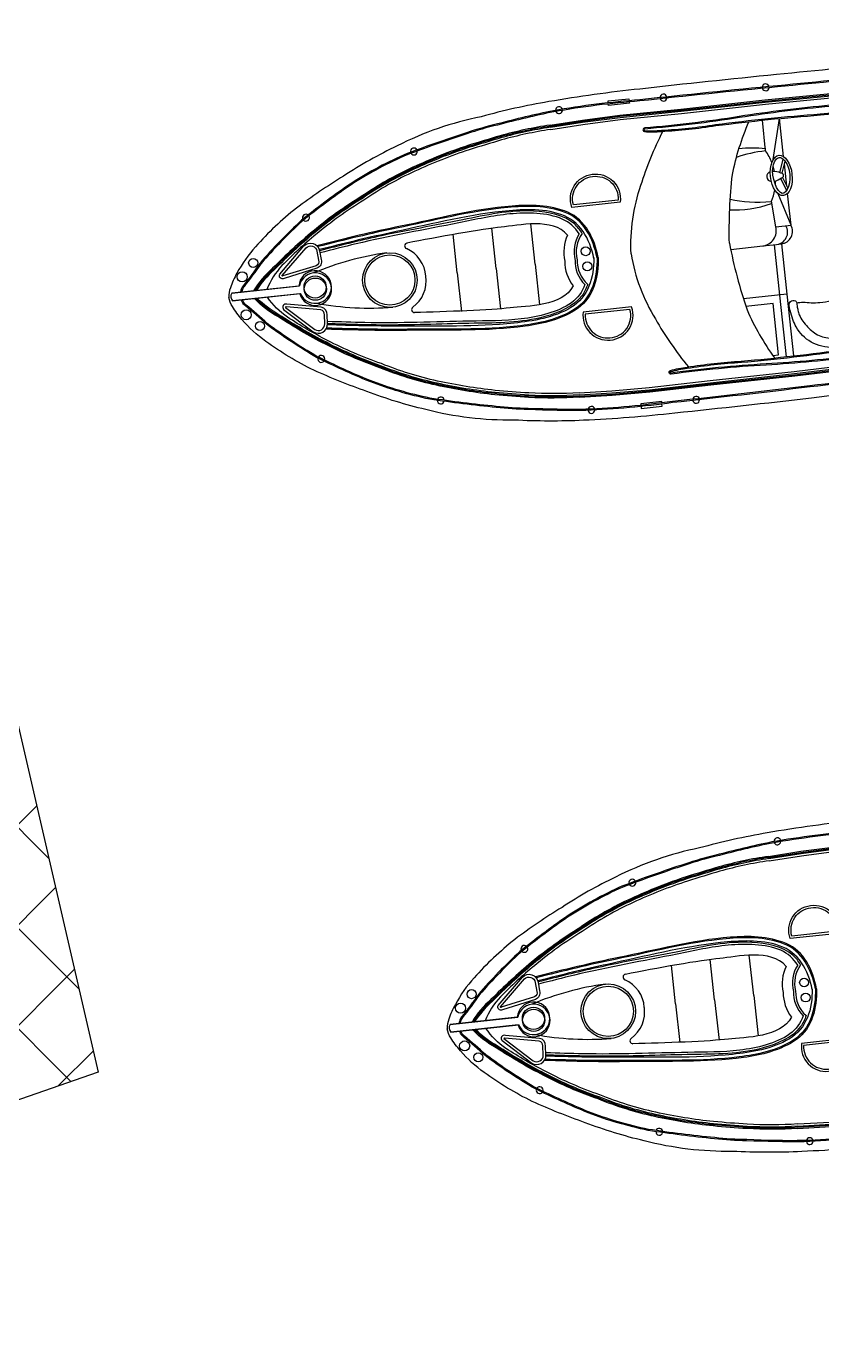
# Model space of a CAD drawing. Header units: metres. Extents: x 267138 to 268884, y 2134208 to 2137159.
# Drawn here: x 268247.4 to 268283, y 2136413.6 to 2136472.3 of the extents above; entities that cross this region are included whole.
import ezdxf

# ---------------------------------------------------------------- set-up
doc = ezdxf.new("R2010")
doc.units = ezdxf.units.M
doc.layers.add('PORT', color=5, linetype='Continuous')

msp = doc.modelspace()

# ---------------------------------------------------------------- linework, layer by layer
at = {"color": 32, "true_color": 0xcd6928}
for p, q in [((268280.803, 2136466.392), (268281.081, 2136468.227)), ((268281.265, 2136466.529), (268281.081, 2136468.227)), ((268281.099, 2136465.801), (268281.247, 2136466.408)), ((268281.195, 2136465.778), (268281.328, 2136466.319)), ((268281.408, 2136465.203), (268281.3, 2136466.205)), ((268281.215, 2136465.598), (268281.451, 2136465.115)), ((268281.126, 2136465.555), (268281.394, 2136465.007)), ((268281.596, 2136463.463), (268281.024, 2136464.858)), ((268281.596, 2136463.463), (268281.443, 2136464.879)), ((268268.423, 2136461.523), (268268.228, 2136463.322)), ((268270.168, 2136461.712), (268269.973, 2136463.515)), ((268280.912, 2136463.389), (268281.596, 2136463.463)), ((268266.678, 2136461.334), (268266.491, 2136463.057)), ((268268.423, 2136461.523), (268268.617, 2136459.725)), ((268270.168, 2136461.712), (268270.363, 2136459.908)), ((268266.678, 2136461.334), (268266.864, 2136459.611)), ((268281.081, 2136460.34), (268281.38, 2136457.583)), ((268281.411, 2136460.376), (268281.709, 2136457.62)), ((268276.438, 2136428.66), (268276.252, 2136430.383)), ((268278.183, 2136428.848), (268277.989, 2136430.647)), ((268279.928, 2136429.037), (268279.733, 2136430.841)), ((268276.438, 2136428.66), (268276.624, 2136426.937)), ((268278.183, 2136428.848), (268278.378, 2136427.05)), ((268279.928, 2136429.037), (268280.123, 2136427.234))]:
    msp.add_line(p, q, dxfattribs=at)
for points in [[(268299.152, 2136464.847, 0.01736), (268298.621, 2136468.857, 0.12634), (268297.874, 2136470.694, 0.172899), (268295.327, 2136471.38, 0.013884), (268293.138, 2136471.227, 0.008973), (268290.01, 2136471.036, 0.01509), (268286.438, 2136470.748, -0.002245), (268280.942, 2136470.191, 0.003342), (268274.844, 2136469.544, 0.016984), (268270.776, 2136468.981, 0.024546), (268267.751, 2136468.309, 0.067942), (268263.996, 2136467.004, 0.033948), (268261.602, 2136465.654, 0.022001), (268259.491, 2136464.22, 0.042872), (268257.669, 2136462.5, 0.059514), (268256.835, 2136461.316, 0.046364), (268256.54, 2136460.662, 0.104882), (268256.473, 2136460.231, 0.104882)], [(268289.84, 2136470.564, -0.006425), (268286.476, 2136470.246, -0.002217), (268280.99, 2136469.69, 0.003368), (268274.842, 2136469.061, 0.024633), (268270.98, 2136468.574, 0.015037), (268268.473, 2136467.983, 0.025439), (268267.092, 2136467.588, 0.013843), (268264.274, 2136466.593, 0.040266), (268261.818, 2136465.248, 0.016729), (268259.721, 2136463.681, 0.029739), (268257.865, 2136461.764, -0.01525), (268257.116, 2136460.757, 0.132389), (268257.015, 2136460.552, 0.028442), (268256.998, 2136460.462, 0.028442)], [(268289.846, 2136470.515, -0.006424), (268286.481, 2136470.196, -0.002217), (268280.995, 2136469.64, 0.003368), (268274.847, 2136469.012, 0.024633), (268270.989, 2136468.525, 0.015038), (268268.485, 2136467.935, 0.025461), (268267.108, 2136467.541, 0.013839), (268264.293, 2136466.547, 0.040238), (268261.845, 2136465.207, 0.016715), (268259.753, 2136463.643, 0.029693), (268257.904, 2136461.733, -0.015234), (268257.154, 2136460.726, 0.134036), (268257.063, 2136460.541, 0.024879), (268257.048, 2136460.467, 0.024879)], [(268270.828, 2136467.932), (268272.27, 2136468.158), (268273.944, 2136468.374), (268276.679, 2136468.652), (268280.433, 2136469.058), (268286.459, 2136469.64, 0.002601), (268289.736, 2136469.922, -0.004411), (268292.521, 2136470.164, -0.013009), (268294.444, 2136470.241, -0.113396), (268295.504, 2136469.989, -0.146005), (268295.99, 2136469.535, -1.595219)], [(268270.836, 2136467.883), (268272.277, 2136468.109), (268273.95, 2136468.325), (268276.684, 2136468.603), (268280.438, 2136469.009), (268286.464, 2136469.591, 0.002601), (268289.74, 2136469.873, -0.004411), (268292.524, 2136470.114, -0.013003), (268294.444, 2136470.192, -0.113337), (268295.482, 2136469.944, -0.144821), (268295.941, 2136469.519, -0.138987)], [(268270.844, 2136467.834), (268272.284, 2136468.06), (268273.955, 2136468.276), (268276.689, 2136468.554), (268280.443, 2136468.96), (268286.468, 2136469.542, 0.002601), (268289.745, 2136469.823, -0.00441), (268292.528, 2136470.065, -0.012997), (268294.445, 2136470.142, -0.113276), (268295.46, 2136469.9, -0.142458), (268295.893, 2136469.502, -0.142458)], [(268270.859, 2136467.737), (268272.298, 2136467.962), (268273.967, 2136468.178), (268276.7, 2136468.456), (268280.453, 2136468.861), (268286.477, 2136469.443, 0.002601), (268289.754, 2136469.725, -0.00441), (268292.535, 2136469.967, -0.002867), (268292.956, 2136469.992, -0.002867)], [(268294.755, 2136465.239), (268294.649, 2136466.214, 0.202722), (268293.015, 2136469.129, 0.178768), (268291.457, 2136469.588, -0.010028), (268288.396, 2136469.323, 0.005356), (268283.351, 2136468.819, 0.016605), (268279.281, 2136468.315, -0.018921), (268275.057, 2136467.806, 0.925873), (268275.05, 2136467.64, 0.041202), (268275.809, 2136467.65, 0.024461), (268278.235, 2136467.908, -0.012888), (268282.911, 2136468.385, 0.019359), (268285.639, 2136468.734, -0.002375), (268288.795, 2136469.14, 0.006386), (268290.811, 2136469.341, 0.013656), (268291.617, 2136469.438, 0.862706), (268291.617, 2136469.593, -0.648089)], [(268291.613, 2136469.544, 0.016488), (268291.462, 2136469.538, -0.010023), (268288.4, 2136469.273, 0.005356), (268283.356, 2136468.77, 0.016607), (268279.289, 2136468.266, -0.018921), (268275.061, 2136467.757, -0.01143), (268275.058, 2136467.757, 0.913283), (268275.055, 2136467.689, 0.041174), (268275.806, 2136467.699, 0.024478), (268278.228, 2136467.956, -0.012889), (268282.906, 2136468.435, 0.019362), (268285.632, 2136468.783, -0.002377), (268288.79, 2136469.189, 0.006391), (268290.806, 2136469.39, 0.013664), (268291.61, 2136469.487, -0.000701), (268291.61, 2136469.487, 0.819976), (268291.613, 2136469.544, 0.819976)], [(268270.828, 2136467.932, 0.031596), (268268.604, 2136467.457, 0.004928), (268267.154, 2136467.019, 0.02844), (268264.701, 2136466.051, 0.042875), (268262.392, 2136464.742, 0.035347), (268260.24, 2136463.197, 0.024093), (268258.427, 2136461.533, 0.079837), (268257.579, 2136460.524)], [(268278.843, 2136462.65, -0.033687), (268278.977, 2136465.727, -0.051879), (268279.716, 2136468.085, -1.92312)], [(268270.836, 2136467.883, 0.031592), (268268.617, 2136467.41, 0.004926), (268267.169, 2136466.972, 0.028436), (268264.721, 2136466.006, 0.042895), (268262.419, 2136464.701, 0.035363), (268260.271, 2136463.159, 0.024111), (268258.461, 2136461.497, 0.077658), (268257.641, 2136460.531, 0.077658)], [(268270.843, 2136467.834, 0.031588), (268268.631, 2136467.362, 0.004924), (268267.184, 2136466.925, 0.028433), (268264.742, 2136465.961, 0.042917), (268262.446, 2136464.659, 0.035379), (268260.303, 2136463.121, 0.02413), (268258.495, 2136461.461, 0.075408), (268257.703, 2136460.538, 0.075408)], [(268270.857, 2136467.737, 0.031581), (268268.658, 2136467.268, 0.00492), (268267.215, 2136466.831, 0.028426), (268264.783, 2136465.871, 0.042959), (268262.5, 2136464.576, 0.035411), (268260.366, 2136463.046, 0.028829), (268258.848, 2136461.653, 0.092336), (268258.165, 2136460.588, 0.080328)], [(268274.45, 2136462.175, -0.096403), (268274.89, 2136465.245, -0.040538), (268275.871, 2136467.653, -1.92312)], [(268273.962, 2136464.492), (268271.802, 2136464.258, -0.483063), (268272.712, 2136465.733, -0.50024), (268273.962, 2136464.492, -0.418424)], [(268299.152, 2136464.847, -0.01736), (268299.491, 2136460.816, -0.12634), (268299.154, 2136458.861, -0.172899), (268296.813, 2136457.646, -0.013884), (268294.641, 2136457.328, -0.008973), (268291.545, 2136456.846, -0.01509), (268287.994, 2136456.363, 0.002245), (268282.506, 2136455.732, -0.003342), (268276.41, 2136455.061, -0.016984), (268272.316, 2136454.741, -0.024546), (268269.217, 2136454.75, -0.067942), (268265.27, 2136455.223, -0.033948), (268262.643, 2136456.029, -0.022001), (268260.274, 2136456.979, -0.042872), (268258.127, 2136458.269, -0.059514), (268257.059, 2136459.248, -0.046364), (268256.631, 2136459.824, -0.104882), (268256.473, 2136460.231, -0.104882)], [(268278.911, 2136462.377), (268280.33, 2136462.531, 0.462925), (268280.912, 2136463.389), (268280.719, 2136464.527)], [(268294.949, 2136463.438), (268295.046, 2136462.548, -0.202722), (268294.072, 2136459.351, -0.178768), (268292.649, 2136458.57, 0.010028), (268289.602, 2136458.174, -0.005356), (268284.566, 2136457.588, -0.016605), (268280.482, 2136457.21, 0.018921), (268276.247, 2136456.804, -0.925873), (268276.204, 2136456.965, -0.041202), (268276.948, 2136457.118, -0.024461), (268279.373, 2136457.384, 0.012888), (268284.043, 2136457.917, -0.019359), (268286.783, 2136458.16, 0.002375), (268289.953, 2136458.439, -0.006386), (268291.965, 2136458.673, -0.013656), (268292.773, 2136458.75, -0.862706), (268292.806, 2136458.599, 0.648089)], [(268280.33, 2136462.531), (268280.946, 2136462.597, 0.545737), (268281.366, 2136463.438, 0.282905)], [(268280.946, 2136462.597), (268281.168, 2136462.621, 0.516839), (268281.596, 2136463.463, 0.282905)], [(268260.53, 2136462.317), (268260.601, 2136461.926, -0.382221), (268260.412, 2136461.535), (268258.944, 2136461.079, -0.786544), (268258.75, 2136461.275), (268259.831, 2136462.536, -0.616464), (268260.53, 2136462.317, -3.844907)], [(268278.843, 2136462.65, 0.033687), (268279.632, 2136459.673, 0.051879), (268280.858, 2136457.527, 1.92312)], [(268274.45, 2136462.175, 0.096403), (268275.536, 2136459.27, 0.040538), (268277.009, 2136457.127, 1.92312)], [(268291.278, 2136457.27, 0.006425), (268287.923, 2136456.862, 0.002217), (268282.446, 2136456.233, -0.003368), (268276.306, 2136455.532, -0.024633), (268272.428, 2136455.182, -0.015037), (268269.853, 2136455.224, -0.025439), (268268.42, 2136455.314, -0.013843), (268265.454, 2136455.684, -0.040266), (268262.767, 2136456.472, -0.016729), (268260.384, 2136457.555, -0.029739), (268258.161, 2136459.031, 0.01525), (268257.213, 2136459.854, -0.132389), (268257.071, 2136460.033, -0.028442), (268257.035, 2136460.118, -0.028442)], [(268291.273, 2136457.319, 0.006424), (268287.917, 2136456.911, 0.002217), (268282.44, 2136456.282, -0.003368), (268276.3, 2136455.581, -0.024633), (268272.427, 2136455.232, -0.015038), (268269.855, 2136455.273, -0.025461), (268268.425, 2136455.363, -0.013839), (268265.462, 2136455.732, -0.040238), (268262.785, 2136456.518, -0.016715), (268260.407, 2136457.599, -0.029693), (268258.192, 2136459.069, 0.015234), (268257.244, 2136459.893, -0.134036), (268257.116, 2136460.054, -0.024879), (268257.086, 2136460.123, -0.024879)], [(268272.143, 2136455.777, -0.031596), (268269.868, 2136455.765, -0.004928), (268268.358, 2136455.883, -0.02844), (268265.755, 2136456.305, -0.042875), (268263.22, 2136457.089, -0.035347), (268260.787, 2136458.138, -0.024093), (268258.661, 2136459.377, -0.079837), (268257.616, 2136460.18)], [(268272.14, 2136455.826, -0.031592), (268269.871, 2136455.814, -0.004926), (268268.363, 2136455.933, -0.028436), (268265.765, 2136456.353, -0.042895), (268263.237, 2136457.136, -0.035363), (268260.81, 2136458.182, -0.024111), (268258.686, 2136459.419, -0.077658), (268257.678, 2136460.187, -0.077658)], [(268272.136, 2136455.875, -0.031588), (268269.874, 2136455.863, -0.004924), (268268.368, 2136455.982, -0.028433), (268265.776, 2136456.401, -0.042917), (268263.255, 2136457.182, -0.035379), (268260.832, 2136458.226, -0.02413), (268258.711, 2136459.462, -0.075408), (268257.741, 2136460.194, -0.075408)], [(268272.129, 2136455.974, -0.031581), (268269.881, 2136455.962, -0.00492), (268268.377, 2136456.08, -0.028426), (268265.797, 2136456.498, -0.042959), (268263.29, 2136457.274, -0.035411), (268260.878, 2136458.314, -0.028829), (268259.097, 2136459.35, -0.092336), (268258.202, 2136460.244, -0.080328)], [(268260.882, 2136459.06), (268260.868, 2136459.458, 0.382221), (268260.599, 2136459.799), (268259.068, 2136459.931, 0.786544), (268258.921, 2136459.698), (268260.246, 2136458.697, 0.616464), (268260.882, 2136459.06, 3.844907)], [(268274.469, 2136459.807), (268272.308, 2136459.574, 0.483063), (268273.513, 2136458.328, 0.50024), (268274.469, 2136459.807, 0.418424)], [(268272.137, 2136455.875), (268273.592, 2136455.963), (268275.271, 2136456.11), (268278.001, 2136456.423), (268281.755, 2136456.828), (268287.765, 2136457.548, -0.002601), (268291.026, 2136457.974, 0.00441), (268293.797, 2136458.333, 0.012997), (268295.686, 2136458.667, 0.113276), (268296.626, 2136459.121, 0.142458), (268296.964, 2136459.602, 0.142458)], [(268272.14, 2136455.826), (268273.596, 2136455.914), (268275.276, 2136456.061), (268278.007, 2136456.373), (268281.76, 2136456.779), (268287.772, 2136457.499, -0.002601), (268291.032, 2136457.925, 0.004411), (268293.804, 2136458.284, 0.013003), (268295.696, 2136458.618, 0.113337), (268296.657, 2136459.082, 0.144821), (268297.014, 2136459.595, 0.138987)], [(268272.143, 2136455.777), (268273.6, 2136455.865), (268275.281, 2136456.011), (268278.012, 2136456.324), (268281.766, 2136456.73), (268287.778, 2136457.45, -0.002601), (268291.038, 2136457.875, 0.004411), (268293.811, 2136458.235, 0.013009), (268295.707, 2136458.57, 0.113396), (268296.688, 2136459.043, 0.146005), (268297.065, 2136459.59, 1.595219)], [(268292.791, 2136458.646, -0.016488), (268292.643, 2136458.619, 0.010023), (268289.595, 2136458.223, -0.005356), (268284.56, 2136457.637, -0.016607), (268280.479, 2136457.259, 0.018921), (268276.24, 2136456.853, 0.01143), (268276.238, 2136456.852, -0.913283), (268276.22, 2136456.918, -0.041174), (268276.955, 2136457.069, -0.024478), (268279.377, 2136457.335, 0.012889), (268284.049, 2136457.868, -0.019362), (268286.786, 2136458.111, 0.002377), (268289.958, 2136458.39, -0.006391), (268291.97, 2136458.624, -0.013664), (268292.776, 2136458.701, 0.000701), (268292.776, 2136458.701, -0.819976), (268292.791, 2136458.646, -0.819976)], [(268272.131, 2136455.974), (268273.585, 2136456.062), (268275.261, 2136456.208), (268277.99, 2136456.521), (268281.743, 2136456.927), (268287.753, 2136457.646, -0.002601), (268291.014, 2136458.072, 0.00441), (268293.783, 2136458.43, 0.002867), (268294.2, 2136458.495, 0.002867)], [(268308.912, 2136432.172, 0.01736), (268308.381, 2136436.182, 0.12634), (268307.634, 2136438.019, 0.172899), (268305.088, 2136438.705, 0.013884), (268302.898, 2136438.553, 0.008973), (268299.77, 2136438.361, 0.01509), (268296.198, 2136438.073, -0.002245), (268290.702, 2136437.516, 0.003342), (268284.604, 2136436.869, 0.016984), (268280.537, 2136436.306, 0.024546), (268277.511, 2136435.634, 0.067942), (268273.756, 2136434.329, 0.033948), (268271.362, 2136432.979, 0.022001), (268269.251, 2136431.545, 0.042872), (268267.43, 2136429.826, 0.059514), (268266.595, 2136428.641, 0.046364), (268266.301, 2136427.987, 0.104882), (268266.233, 2136427.556, 0.104882)], [(268299.601, 2136437.889, -0.006425), (268296.236, 2136437.571, -0.002217), (268290.75, 2136437.015, 0.003368), (268284.603, 2136436.386, 0.024633), (268280.74, 2136435.899, 0.015037), (268278.233, 2136435.308, 0.025439), (268276.853, 2136434.913, 0.013843), (268274.034, 2136433.918, 0.040266), (268271.578, 2136432.574, 0.016729), (268269.482, 2136431.006, 0.029739), (268267.625, 2136429.089, -0.01525), (268266.876, 2136428.083, 0.132389), (268266.775, 2136427.877, 0.028442), (268266.758, 2136427.787, 0.028442)], [(268299.606, 2136437.84, -0.006424), (268296.241, 2136437.522, -0.002217), (268290.755, 2136436.966, 0.003368), (268284.607, 2136436.337, 0.024633), (268280.749, 2136435.85, 0.015038), (268278.245, 2136435.26, 0.025461), (268276.868, 2136434.867, 0.013839), (268274.053, 2136433.872, 0.040238), (268271.606, 2136432.533, 0.016715), (268269.514, 2136430.968, 0.029693), (268267.665, 2136429.059, -0.015234), (268266.914, 2136428.051, 0.134036), (268266.824, 2136427.866, 0.024879), (268266.809, 2136427.792, 0.024879)], [(268280.589, 2136435.257), (268282.03, 2136435.483), (268283.704, 2136435.699), (268286.439, 2136435.977), (268290.193, 2136436.383), (268296.22, 2136436.965, 0.002601), (268299.496, 2136437.247, -0.004411), (268302.281, 2136437.489, -0.013009), (268304.205, 2136437.566, -0.113396), (268305.264, 2136437.314, -0.146005), (268305.75, 2136436.861, -1.595219)], [(268280.596, 2136435.208), (268282.037, 2136435.434), (268283.71, 2136435.65), (268286.444, 2136435.928), (268290.198, 2136436.334), (268296.224, 2136436.916, 0.002601), (268299.5, 2136437.198, -0.004411), (268302.285, 2136437.44, -0.013003), (268304.205, 2136437.517, -0.113337), (268305.242, 2136437.27, -0.144821), (268305.701, 2136436.845, -0.138987)], [(268280.604, 2136435.16), (268282.044, 2136435.385), (268283.716, 2136435.601), (268286.45, 2136435.879), (268290.203, 2136436.285), (268296.228, 2136436.867, 0.002601), (268299.505, 2136437.149, -0.00441), (268302.288, 2136437.39, -0.012997), (268304.205, 2136437.468, -0.113276), (268305.22, 2136437.225, -0.142458), (268305.654, 2136436.828, -0.142458)], [(268280.619, 2136435.062), (268282.058, 2136435.287), (268283.727, 2136435.503), (268286.46, 2136435.781), (268290.213, 2136436.187), (268296.237, 2136436.768, 0.002601), (268299.514, 2136437.05, -0.00441), (268302.295, 2136437.292, -0.002867), (268302.717, 2136437.317, -0.002867)], [(268280.589, 2136435.257, 0.031596), (268278.364, 2136434.783, 0.004928), (268276.914, 2136434.344, 0.02844), (268274.461, 2136433.376, 0.042875), (268272.152, 2136432.067, 0.035347), (268270, 2136430.523, 0.024093), (268268.188, 2136428.858, 0.079837), (268267.34, 2136427.85)], [(268280.596, 2136435.208, 0.031592), (268278.377, 2136434.735, 0.004926), (268276.929, 2136434.297, 0.028436), (268274.481, 2136433.331, 0.042895), (268272.179, 2136432.026, 0.035363), (268270.032, 2136430.485, 0.024111), (268268.221, 2136428.822, 0.077658), (268267.401, 2136427.856, 0.077658)], [(268280.603, 2136435.16, 0.031588), (268278.391, 2136434.688, 0.004924), (268276.944, 2136434.25, 0.028433), (268274.502, 2136433.286, 0.042917), (268272.206, 2136431.984, 0.035379), (268270.063, 2136430.447, 0.02413), (268268.255, 2136428.786, 0.075408), (268267.464, 2136427.863, 0.075408)], [(268280.618, 2136435.062, 0.031581), (268278.418, 2136434.593, 0.00492), (268276.975, 2136434.156, 0.028426), (268274.543, 2136433.196, 0.042959), (268272.26, 2136431.902, 0.035411), (268270.126, 2136430.371, 0.028829), (268268.608, 2136428.978, 0.092336), (268267.925, 2136427.913, 0.080328)], [(268283.723, 2136431.817), (268281.562, 2136431.584, -0.483063), (268282.473, 2136433.058, -0.50024), (268283.723, 2136431.817, -0.418424)], [(268308.912, 2136432.172, -0.01736), (268309.251, 2136428.141, -0.12634), (268308.914, 2136426.187, -0.172899), (268306.573, 2136424.972, -0.013884), (268304.402, 2136424.653, -0.008973), (268301.305, 2136424.171, -0.01509), (268297.754, 2136423.689, 0.002245), (268292.266, 2136423.058, -0.003342), (268286.17, 2136422.386, -0.016984), (268282.077, 2136422.067, -0.024546), (268278.977, 2136422.076, -0.067942), (268275.031, 2136422.548, -0.033948), (268272.403, 2136423.355, -0.022001), (268270.034, 2136424.305, -0.042872), (268267.887, 2136425.595, -0.059514), (268266.819, 2136426.573, -0.046364), (268266.391, 2136427.149, -0.104882), (268266.233, 2136427.556, -0.104882)], [(268270.29, 2136429.642), (268270.361, 2136429.251, -0.382221), (268270.172, 2136428.86), (268268.705, 2136428.404, -0.786544), (268268.511, 2136428.6), (268269.591, 2136429.861, -0.616464), (268270.29, 2136429.642, -3.844907)], [(268301.038, 2136424.596, 0.006425), (268297.684, 2136424.188, 0.002217), (268292.206, 2136423.558, -0.003368), (268286.066, 2136422.858, -0.024633), (268282.188, 2136422.508, -0.015037), (268279.613, 2136422.549, -0.025439), (268278.18, 2136422.639, -0.013843), (268275.214, 2136423.009, -0.040266), (268272.527, 2136423.797, -0.016729), (268270.144, 2136424.88, -0.029739), (268267.921, 2136426.356, 0.01525), (268266.974, 2136427.179, -0.132389), (268266.832, 2136427.358, -0.028442), (268266.795, 2136427.443, -0.028442)], [(268301.033, 2136424.645, 0.006424), (268297.678, 2136424.237, 0.002217), (268292.2, 2136423.607, -0.003368), (268286.06, 2136422.907, -0.024633), (268282.187, 2136422.557, -0.015038), (268279.615, 2136422.598, -0.025461), (268278.185, 2136422.688, -0.013839), (268275.223, 2136423.058, -0.040238), (268272.545, 2136423.843, -0.016715), (268270.167, 2136424.924, -0.029693), (268267.953, 2136426.394, 0.015234), (268267.004, 2136427.218, -0.134036), (268266.876, 2136427.379, -0.024879), (268266.846, 2136427.448, -0.024879)], [(268281.903, 2136423.102, -0.031596), (268279.628, 2136423.09, -0.004928), (268278.119, 2136423.209, -0.02844), (268275.515, 2136423.63, -0.042875), (268272.98, 2136424.415, -0.035347), (268270.547, 2136425.463, -0.024093), (268268.421, 2136426.702, -0.079837), (268267.377, 2136427.506)], [(268281.9, 2136423.151, -0.031592), (268279.632, 2136423.139, -0.004926), (268278.123, 2136423.258, -0.028436), (268275.525, 2136423.678, -0.042895), (268272.997, 2136424.461, -0.035363), (268270.57, 2136425.507, -0.024111), (268268.446, 2136426.744, -0.077658), (268267.438, 2136427.512, -0.077658)], [(268281.896, 2136423.201, -0.031588), (268279.635, 2136423.189, -0.004924), (268278.128, 2136423.307, -0.028433), (268275.536, 2136423.726, -0.042917), (268273.015, 2136424.507, -0.035379), (268270.593, 2136425.551, -0.02413), (268268.471, 2136426.787, -0.075408), (268267.501, 2136427.519, -0.075408)], [(268281.89, 2136423.299, -0.031581), (268279.641, 2136423.287, -0.00492), (268278.137, 2136423.405, -0.028426), (268275.557, 2136423.823, -0.042959), (268273.05, 2136424.6, -0.035411), (268270.638, 2136425.639, -0.028829), (268268.857, 2136426.675, -0.092336), (268267.962, 2136427.569, -0.080328)], [(268270.642, 2136426.386), (268270.628, 2136426.783, 0.382221), (268270.36, 2136427.124), (268268.829, 2136427.256, 0.786544), (268268.681, 2136427.023), (268270.006, 2136426.022, 0.616464), (268270.642, 2136426.386, 3.844907)], [(268281.897, 2136423.201), (268283.353, 2136423.288), (268285.031, 2136423.435), (268287.762, 2136423.748), (268291.515, 2136424.154), (268297.526, 2136424.874, -0.002601), (268300.787, 2136425.299, 0.00441), (268303.557, 2136425.658, 0.012997), (268305.446, 2136425.992, 0.113276), (268306.386, 2136426.446, 0.142458), (268306.724, 2136426.927, 0.142458)], [(268281.9, 2136423.151), (268283.356, 2136423.239), (268285.036, 2136423.386), (268287.767, 2136423.699), (268291.52, 2136424.105), (268297.532, 2136424.825, -0.002601), (268300.793, 2136425.25, 0.004411), (268303.564, 2136425.609, 0.013003), (268305.456, 2136425.944, 0.113337), (268306.417, 2136426.407, 0.144821), (268306.774, 2136426.921, 0.138987)], [(268281.903, 2136423.102), (268283.36, 2136423.19), (268285.041, 2136423.337), (268287.772, 2136423.65), (268291.526, 2136424.056), (268297.538, 2136424.776, -0.002601), (268300.799, 2136425.201, 0.004411), (268303.571, 2136425.56, 0.013009), (268305.467, 2136425.895, 0.113396), (268306.448, 2136426.369, 0.146005), (268306.826, 2136426.915, 1.595219)], [(268284.229, 2136427.132), (268282.068, 2136426.899, 0.483063), (268283.273, 2136425.653, 0.50024), (268284.229, 2136427.132, 0.418424)], [(268281.891, 2136423.299), (268283.345, 2136423.387), (268285.022, 2136423.533), (268287.751, 2136423.846), (268291.504, 2136424.252), (268297.513, 2136424.972, -0.002601), (268300.775, 2136425.397, 0.00441), (268303.543, 2136425.756, 0.002867), (268303.96, 2136425.821, 0.002867)]]:
    msp.add_lwpolyline(points, format="xyb", dxfattribs=at)
for points in [[(268273.426, 2136468.927), (268273.417, 2136469.012), (268274.353, 2136469.113), (268274.363, 2136469.021)], [(268274.368, 2136468.972), (268274.375, 2136468.908), (268273.439, 2136468.807), (268273.431, 2136468.878)], [(268280.459, 2136466.78), (268280.328, 2136468.152)], [(268281.168, 2136462.621), (268281.411, 2136460.376), (268279.471, 2136460.166)], [(268280.839, 2136462.586), (268281.081, 2136460.34)], [(268256.6, 2136460.419), (268259.624, 2136460.746)], [(268259.601, 2136460.743), (268256.6, 2136460.419)], [(268256.637, 2136460.074), (268259.661, 2136460.402)], [(268259.638, 2136460.399), (268256.637, 2136460.074)], [(268280.784, 2136457.632), (268281.039, 2136457.66), (268280.791, 2136459.954), (268279.582, 2136459.823)], [(268275.823, 2136455.517), (268275.816, 2136455.582), (268274.88, 2136455.481), (268274.888, 2136455.409)], [(268274.893, 2136455.36), (268274.902, 2136455.275), (268275.838, 2136455.376), (268275.828, 2136455.468)], [(268266.36, 2136427.744), (268269.384, 2136428.071)], [(268269.361, 2136428.068), (268266.36, 2136427.744)], [(268266.397, 2136427.4), (268269.422, 2136427.727)], [(268269.398, 2136427.724), (268266.397, 2136427.4)]]:
    msp.add_lwpolyline(points, dxfattribs=at)
for points in [[(268273.872, 2136464.582), (268271.871, 2136464.365, -0.460147), (268272.725, 2136465.635, -0.47706)], [(268260.408, 2136462.296), (268260.481, 2136461.897, -0.383069), (268260.369, 2136461.651), (268258.886, 2136461.19, -0.853636), (268258.853, 2136461.205), (268259.922, 2136462.452, -0.613527)], [(268260.758, 2136459.055), (268260.744, 2136459.46, 0.383069), (268260.583, 2136459.676), (268259.036, 2136459.81, 0.853636), (268259.007, 2136459.788), (268260.317, 2136458.798, 0.613527)], [(268274.4, 2136459.7), (268272.399, 2136459.484, 0.460147), (268273.505, 2136458.427, 0.47706)], [(268283.632, 2136431.907), (268281.631, 2136431.691, -0.460147), (268282.486, 2136432.96, -0.47706)], [(268270.168, 2136429.621), (268270.241, 2136429.222, -0.383069), (268270.129, 2136428.976), (268268.647, 2136428.515, -0.853636), (268268.614, 2136428.53), (268269.682, 2136429.778, -0.613527)], [(268270.519, 2136426.38), (268270.504, 2136426.785, 0.383069), (268270.343, 2136427.001), (268268.796, 2136427.135, 0.853636), (268268.767, 2136427.113), (268270.077, 2136426.123, 0.613527)], [(268284.16, 2136427.026), (268282.159, 2136426.809, 0.460147), (268283.265, 2136425.752, 0.47706)]]:
    msp.add_lwpolyline(points, format="xyb", close=True, dxfattribs=at)
for centre, radius in [((268263.67, 2136461.009), 1.22), ((268263.67, 2136461.009), 1.22), ((268263.67, 2136461.009), 1.121), ((268263.67, 2136461.009), 1.121), ((268272.419, 2136462.295), 0.197), ((268257.56, 2136461.775), 0.202), ((268272.492, 2136461.623), 0.197), ((268257.067, 2136461.151), 0.225), ((268260.328, 2136460.696), 0.496), ((268260.338, 2136460.6), 0.496), ((268257.25, 2136459.459), 0.225), ((268257.865, 2136458.955), 0.202), ((268282.179, 2136429.621), 0.197), ((268267.32, 2136429.1), 0.202), ((268273.43, 2136428.334), 1.22), ((268273.43, 2136428.334), 1.22), ((268273.43, 2136428.334), 1.121), ((268273.43, 2136428.334), 1.121), ((268282.252, 2136428.948), 0.197), ((268266.828, 2136428.476), 0.225), ((268270.088, 2136428.021), 0.496), ((268270.098, 2136427.926), 0.496), ((268267.01, 2136426.785), 0.225), ((268267.625, 2136426.28), 0.202)]:
    msp.add_circle(centre, radius, dxfattribs=at)
for centre, radius, start, end in [((268280.465, 2136469.621), 0.153, 12.26798, 178.77045), ((268275.894, 2136469.161), 0.153, 11.04343, 181.14255), ((268275.894, 2136469.161), 0.153, 199.80272, 352.38326), ((268280.465, 2136469.621), 0.153, 197.39465, 353.64379), ((268271.228, 2136468.603), 0.153, 14.4465, 184.85309), ((268271.228, 2136468.603), 0.153, 203.51198, 355.78761), ((268264.744, 2136466.754), 0.153, 26.46113, 194.5568), ((268264.744, 2136466.754), 0.153, 213.19186, 7.82607), ((268278.62, 2136465.426), 2.283, 21.60685, 36.36265), ((268280.734, 2136465.638), 0.223, 106.97495, 265.32051), ((268280.804, 2136465.068), 0.799, 99.7879, 100.05721), ((268280.804, 2136465.068), 0.799, 64.57726, 92.21735), ((268278.62, 2136465.426), 2.283, 11.07514, 17.41446), ((268280.681, 2136466.208), 0.799, 281.77517, 307.76803), ((268281.159, 2136465.683), 0.107, 276.17265, 96.17265), ((268280.681, 2136466.208), 0.799, 272.28809, 272.5574), ((268278.62, 2136465.426), 2.283, 336.79762, 350.14864), ((268278.62, 2136465.426), 2.283, 356.12176, 0.36167), ((268259.92, 2136463.797), 0.153, 50.80017, 205.94222), ((268259.92, 2136463.797), 0.153, 224.57999, 32.1624), ((268264.459, 2136462.533), 0.13, 100.5103, 246.97805), ((268273.304, 2136462.238), 1.863, 155.29679, 191.89913), ((268273.378, 2136462.27), 1.48, 147.13444, 194.88419), ((268273.378, 2136462.27), 1.381, 143.67707, 194.88419), ((268265.293, 2136449.378), 12.964, 97.77446, 112.84527), ((268263.817, 2136461.07), 1.468, 4.4323, 66.23342), ((268273.344, 2136461.869), 1.863, 180.44617, 217.04851), ((268273.423, 2136461.854), 1.48, 177.46111, 225.21086), ((268273.423, 2136461.854), 1.381, 177.46111, 228.66823), ((268260.328, 2136460.696), 0.728, 203.83912, 176.28868), ((268260.338, 2136460.6), 0.728, 196.05662, 168.50618), ((268263.827, 2136460.981), 1.468, 306.11188, 7.913), ((268256.854, 2136460.272), 0.294, 150.08001, 222.2653), ((268256.854, 2136460.272), 0.294, 150.08001, 222.2653), ((268262.768, 2136472.718), 12.964, 259.50003, 274.57084), ((268264.767, 2136459.689), 0.13, 125.36726, 271.835), ((268260.603, 2136457.484), 0.153, 166.40307, 321.54513), ((268260.603, 2136457.484), 0.153, 340.1829, 147.76531), ((268265.948, 2136455.627), 0.153, 177.7885, 345.88417), ((268265.948, 2136455.627), 0.153, 4.51923, 159.15344), ((268277.355, 2136455.659), 0.153, 19.96204, 172.54258), ((268277.355, 2136455.659), 0.153, 191.20275, 1.30187), ((268272.677, 2136455.206), 0.153, 187.49221, 357.8988), ((268272.677, 2136455.206), 0.153, 16.55769, 168.83332), ((268280.988, 2136435.929), 0.153, 14.4465, 184.85309), ((268280.988, 2136435.929), 0.153, 203.51198, 355.78761), ((268274.505, 2136434.079), 0.153, 26.46113, 194.5568), ((268274.505, 2136434.079), 0.153, 213.19186, 7.82607), ((268269.68, 2136431.122), 0.153, 50.80017, 205.94222), ((268269.68, 2136431.122), 0.153, 224.57999, 32.1624), ((268283.065, 2136429.563), 1.863, 155.29679, 191.89913), ((268283.138, 2136429.595), 1.48, 147.13444, 194.88419), ((268283.138, 2136429.595), 1.381, 143.67707, 194.88419), ((268274.22, 2136429.858), 0.13, 100.5103, 246.97805), ((268273.577, 2136428.395), 1.468, 4.4323, 66.23342), ((268275.053, 2136416.703), 12.964, 97.77446, 112.84527), ((268283.105, 2136429.194), 1.863, 180.44617, 217.04851), ((268283.183, 2136429.179), 1.48, 177.46111, 225.21086), ((268283.183, 2136429.179), 1.381, 177.46111, 228.66823), ((268270.088, 2136428.021), 0.728, 203.83912, 176.28868), ((268270.098, 2136427.926), 0.728, 196.05662, 168.50618), ((268273.587, 2136428.306), 1.468, 306.11188, 7.913), ((268266.614, 2136427.597), 0.294, 150.08001, 222.2653), ((268266.614, 2136427.597), 0.294, 150.08001, 222.2653), ((268272.528, 2136440.044), 12.964, 259.50003, 274.57084), ((268274.527, 2136427.015), 0.13, 125.36726, 271.835), ((268270.363, 2136424.81), 0.153, 166.40307, 321.54513), ((268270.363, 2136424.81), 0.153, 340.1829, 147.76531), ((268275.708, 2136422.952), 0.153, 177.7885, 345.88417), ((268275.708, 2136422.952), 0.153, 4.51923, 159.15344), ((268282.437, 2136422.532), 0.153, 16.55769, 168.83332), ((268282.437, 2136422.532), 0.153, 187.49221, 357.8988)]:
    msp.add_arc(centre, radius, start, end, dxfattribs=at)
for start_param, end_param in [(4.712389, 5.232342), (0.830012, 1.576846)]:
    msp.add_ellipse((268280.581, 2136465.652), major_axis=(-2.651, -0.287), ratio=0.425319, start_param=start_param, end_param=end_param, dxfattribs=at)
msp.add_ellipse((268281.159, 2136465.683), major_axis=(-0.098, 0.902), ratio=0.533092, dxfattribs=at)
for points in [[(268279.274, 2136466.887), (268279.648, 2136466.931), (268280.049, 2136466.936), (268280.464, 2136466.884)], [(268278.857, 2136464.149), (268279.431, 2136464.127), (268280.076, 2136464.197), (268280.73, 2136464.428)]]:
    msp.add_open_spline(points, degree=3, dxfattribs=at)
for points, knots in [([(268281.072, 2136466.487), (268280.97, 2136466.476), (268280.844, 2136466.335), (268280.695, 2136465.6), (268280.993, 2136464.915), (268281.408, 2136464.845), (268281.635, 2136465.396), (268281.42, 2136466.285), (268281.204, 2136466.501), (268281.072, 2136466.487)], [0, 0, 0, 0, 1.031451, 1.031451, 2.992455, 2.992455, 4.95346, 4.95346, 6.283185, 6.283185, 6.283185, 6.283185]), ([(268272.976, 2136462.016), (268272.815, 2136462.848), (268272.418, 2136463.698), (268270.817, 2136464.374), (268269.915, 2136464.379), (268267.388, 2136464.178), (268265.806, 2136463.743), (268262.91, 2136463.167), (268261.683, 2136462.867), (268260.412, 2136462.544)], [0, 0, 0, 0, 0.0462196, 0.0462196, 0.0924392, 0.0924392, 0.1947325, 0.1947325, 0.2709084, 0.2709084, 0.2709084, 0.2709084]), ([(268272.928, 2136462.006), (268272.762, 2136462.863), (268272.33, 2136463.71), (268270.673, 2136464.349), (268269.753, 2136464.326), (268267.218, 2136464.092), (268265.629, 2136463.664), (268262.807, 2136463.09), (268261.651, 2136462.808), (268260.449, 2136462.502)], [0, 0, 0, 0, 0.0480884, 0.0480884, 0.0961768, 0.0961768, 0.1985377, 0.1985377, 0.2704106, 0.2704106, 0.2704106, 0.2704106]), ([(268272.783, 2136461.978), (268272.613, 2136462.853), (268272.161, 2136463.656), (268270.463, 2136464.225), (268269.524, 2136464.168), (268266.953, 2136463.887), (268265.321, 2136463.462), (268262.592, 2136462.885), (268261.551, 2136462.63), (268260.517, 2136462.368)], [0, 0, 0, 0, 0.0508337, 0.0508337, 0.1016674, 0.1016674, 0.2060328, 0.2060328, 0.2709084, 0.2709084, 0.2709084, 0.2709084]), ([(268272.265, 2136463.088), (268272.166, 2136463.249), (268271.673, 2136463.877), (268269.587, 2136464.282), (268266.729, 2136463.627), (268263.511, 2136463.075), (268261.396, 2136462.54), (268260.529, 2136462.321)], [0.0234044, 0.0234044, 0.0234044, 0.0234044, 0.0350942, 0.0739111, 0.138251, 0.2165713, 0.2709084, 0.2709084, 0.2709084, 0.2709084]), ([(268272.135, 2136463.073), (268271.943, 2136463.362), (268271.702, 2136463.594), (268270.69, 2136464.026), (268269.807, 2136464.034), (268268.262, 2136463.889), (268267.515, 2136463.716), (268265.228, 2136463.26), (268263.679, 2136462.989), (268261.625, 2136462.496), (268261.089, 2136462.36), (268260.553, 2136462.225)], [0.0248254, 0.0248254, 0.0248254, 0.0248254, 0.0474598, 0.0474598, 0.0949196, 0.0949196, 0.1423794, 0.1423794, 0.237299, 0.237299, 0.2709084, 0.2709084, 0.2709084, 0.2709084]), ([(268271.612, 2136463.017), (268270.958, 2136463.811), (268269.404, 2136463.446), (268267.828, 2136463.292), (268265.779, 2136462.927), (268264.433, 2136462.66)], [0.0313661, 0.0313661, 0.0313661, 0.0313661, 0.1084744, 0.1084744, 0.1920729, 0.1920729, 0.1920729, 0.1920729]), ([(268272.976, 2136462.016), (268272.997, 2136461.169), (268272.79, 2136460.252), (268271.371, 2136459.25), (268270.491, 2136459.052), (268267.979, 2136458.709), (268266.341, 2136458.795), (268263.389, 2136458.739), (268262.127, 2136458.769), (268260.815, 2136458.813)], [0, 0, 0, 0, 0.0462196, 0.0462196, 0.0924392, 0.0924392, 0.1947325, 0.1947325, 0.2709084, 0.2709084, 0.2709084, 0.2709084]), ([(268272.927, 2136462.014), (268272.948, 2136461.142), (268272.708, 2136460.222), (268271.225, 2136459.244), (268270.321, 2136459.07), (268267.795, 2136458.757), (268266.151, 2136458.834), (268263.272, 2136458.792), (268262.082, 2136458.82), (268260.842, 2136458.862)], [0, 0, 0, 0, 0.0480884, 0.0480884, 0.0961768, 0.0961768, 0.1985377, 0.1985377, 0.2704106, 0.2704106, 0.2704106, 0.2704106]), ([(268272.779, 2136462.011), (268272.8, 2136461.12), (268272.53, 2136460.239), (268270.993, 2136459.32), (268270.064, 2136459.175), (268267.492, 2136458.9), (268265.807, 2136458.966), (268263.018, 2136458.946), (268261.946, 2136458.973), (268260.88, 2136459.007)], [0, 0, 0, 0, 0.0508337, 0.0508337, 0.1016674, 0.1016674, 0.2060328, 0.2060328, 0.2709084, 0.2709084, 0.2709084, 0.2709084]), ([(268272.511, 2136460.816), (268272.449, 2136460.638), (268272.101, 2136459.919), (268270.149, 2136459.077), (268267.218, 2136459.105), (268263.957, 2136458.957), (268261.775, 2136459.028), (268260.882, 2136459.057)], [0.0234044, 0.0234044, 0.0234044, 0.0234044, 0.0350942, 0.0739111, 0.138251, 0.2165713, 0.2709084, 0.2709084, 0.2709084, 0.2709084]), ([(268272.38, 2136460.803), (268272.254, 2136460.479), (268272.069, 2136460.201), (268271.173, 2136459.563), (268270.312, 2136459.366), (268268.771, 2136459.178), (268268.005, 2136459.187), (268265.673, 2136459.143), (268264.103, 2136459.077), (268261.99, 2136459.119), (268261.438, 2136459.137), (268260.885, 2136459.155)], [0.0248254, 0.0248254, 0.0248254, 0.0248254, 0.0474598, 0.0474598, 0.0949196, 0.0949196, 0.1423794, 0.1423794, 0.237299, 0.237299, 0.2709084, 0.2709084, 0.2709084, 0.2709084]), ([(268271.858, 2136460.746), (268271.388, 2136459.83), (268269.793, 2136459.855), (268268.22, 2136459.668), (268266.141, 2136459.587), (268264.768, 2136459.56)], [0.0313661, 0.0313661, 0.0313661, 0.0313661, 0.1084744, 0.1084744, 0.1920729, 0.1920729, 0.1920729, 0.1920729]), ([(268282.737, 2136429.341), (268282.575, 2136430.173), (268282.178, 2136431.024), (268280.577, 2136431.699), (268279.675, 2136431.705), (268277.148, 2136431.503), (268275.566, 2136431.068), (268272.671, 2136430.492), (268271.444, 2136430.193), (268270.172, 2136429.869)], [0, 0, 0, 0, 0.0462196, 0.0462196, 0.0924392, 0.0924392, 0.1947325, 0.1947325, 0.2709084, 0.2709084, 0.2709084, 0.2709084]), ([(268282.688, 2136429.332), (268282.522, 2136430.188), (268282.091, 2136431.035), (268280.433, 2136431.674), (268279.513, 2136431.651), (268276.978, 2136431.417), (268275.389, 2136430.989), (268272.567, 2136430.416), (268271.411, 2136430.133), (268270.209, 2136429.828)], [0, 0, 0, 0, 0.0480884, 0.0480884, 0.0961768, 0.0961768, 0.1985377, 0.1985377, 0.2704106, 0.2704106, 0.2704106, 0.2704106]), ([(268282.543, 2136429.303), (268282.373, 2136430.178), (268281.921, 2136430.981), (268280.223, 2136431.55), (268279.285, 2136431.493), (268276.713, 2136431.212), (268275.081, 2136430.788), (268272.352, 2136430.211), (268271.311, 2136429.955), (268270.277, 2136429.694)], [0, 0, 0, 0, 0.0508337, 0.0508337, 0.1016674, 0.1016674, 0.2060328, 0.2060328, 0.2709084, 0.2709084, 0.2709084, 0.2709084]), ([(268282.025, 2136430.413), (268281.926, 2136430.574), (268281.434, 2136431.202), (268279.347, 2136431.607), (268276.489, 2136430.953), (268273.272, 2136430.401), (268271.156, 2136429.865), (268270.289, 2136429.646)], [0.0234044, 0.0234044, 0.0234044, 0.0234044, 0.0350942, 0.0739111, 0.138251, 0.2165713, 0.2709084, 0.2709084, 0.2709084, 0.2709084]), ([(268281.895, 2136430.398), (268281.703, 2136430.688), (268281.462, 2136430.919), (268280.45, 2136431.351), (268279.567, 2136431.359), (268278.022, 2136431.214), (268277.275, 2136431.042), (268274.988, 2136430.585), (268273.44, 2136430.314), (268271.385, 2136429.821), (268270.849, 2136429.686), (268270.313, 2136429.55)], [0.0248254, 0.0248254, 0.0248254, 0.0248254, 0.0474598, 0.0474598, 0.0949196, 0.0949196, 0.1423794, 0.1423794, 0.237299, 0.237299, 0.2709084, 0.2709084, 0.2709084, 0.2709084]), ([(268281.372, 2136430.342), (268280.718, 2136431.136), (268279.164, 2136430.771), (268277.588, 2136430.617), (268275.54, 2136430.252), (268274.193, 2136429.985)], [0.0313661, 0.0313661, 0.0313661, 0.0313661, 0.1084744, 0.1084744, 0.1920729, 0.1920729, 0.1920729, 0.1920729]), ([(268282.737, 2136429.341), (268282.757, 2136428.494), (268282.55, 2136427.578), (268281.131, 2136426.575), (268280.251, 2136426.377), (268277.739, 2136426.034), (268276.101, 2136426.121), (268273.149, 2136426.064), (268271.887, 2136426.094), (268270.575, 2136426.139)], [0, 0, 0, 0, 0.0462196, 0.0462196, 0.0924392, 0.0924392, 0.1947325, 0.1947325, 0.2709084, 0.2709084, 0.2709084, 0.2709084]), ([(268282.687, 2136429.34), (268282.708, 2136428.468), (268282.468, 2136427.547), (268280.985, 2136426.569), (268280.082, 2136426.395), (268277.555, 2136426.082), (268275.911, 2136426.16), (268273.032, 2136426.117), (268271.842, 2136426.145), (268270.603, 2136426.187)], [0, 0, 0, 0, 0.0480884, 0.0480884, 0.0961768, 0.0961768, 0.1985377, 0.1985377, 0.2704106, 0.2704106, 0.2704106, 0.2704106]), ([(268282.539, 2136429.336), (268282.561, 2136428.446), (268282.291, 2136427.564), (268280.753, 2136426.645), (268279.825, 2136426.5), (268277.252, 2136426.225), (268275.567, 2136426.291), (268272.778, 2136426.271), (268271.706, 2136426.298), (268270.641, 2136426.332)], [0, 0, 0, 0, 0.0508337, 0.0508337, 0.1016674, 0.1016674, 0.2060328, 0.2060328, 0.2709084, 0.2709084, 0.2709084, 0.2709084]), ([(268282.271, 2136428.142), (268282.209, 2136427.963), (268281.862, 2136427.244), (268279.91, 2136426.403), (268276.978, 2136426.431), (268273.717, 2136426.282), (268271.536, 2136426.353), (268270.642, 2136426.382)], [0.0234044, 0.0234044, 0.0234044, 0.0234044, 0.0350942, 0.0739111, 0.138251, 0.2165713, 0.2709084, 0.2709084, 0.2709084, 0.2709084]), ([(268282.141, 2136428.128), (268282.015, 2136427.804), (268281.829, 2136427.526), (268280.933, 2136426.888), (268280.072, 2136426.691), (268278.531, 2136426.503), (268277.765, 2136426.512), (268275.433, 2136426.468), (268273.863, 2136426.402), (268271.75, 2136426.445), (268271.198, 2136426.463), (268270.645, 2136426.481)], [0.0248254, 0.0248254, 0.0248254, 0.0248254, 0.0474598, 0.0474598, 0.0949196, 0.0949196, 0.1423794, 0.1423794, 0.237299, 0.237299, 0.2709084, 0.2709084, 0.2709084, 0.2709084]), ([(268281.618, 2136428.071), (268281.148, 2136427.156), (268279.553, 2136427.18), (268277.98, 2136426.993), (268275.901, 2136426.912), (268274.528, 2136426.885)], [0.0313661, 0.0313661, 0.0313661, 0.0313661, 0.1084744, 0.1084744, 0.1920729, 0.1920729, 0.1920729, 0.1920729])]:
    msp.add_open_spline(points, degree=3, knots=knots, dxfattribs=at)
for points in [[(268281.903, 2136459.662), (268281.868, 2136459.85), (268281.791, 2136460.083), (268281.567, 2136460.045), (268281.561, 2136459.649), (268281.827, 2136458.911), (268282.495, 2136458.237), (268283.492, 2136457.972), (268284.44, 2136457.966), (268285.541, 2136458.24), (268286.469, 2136458.83), (268286.835, 2136459.441), (268286.933, 2136460.361), (268286.867, 2136460.762), (268286.745, 2136460.912), (268286.562, 2136460.809), (268286.564, 2136460.595), (268286.555, 2136459.866), (268286.354, 2136459.354), (268285.944, 2136458.937), (268285.448, 2136458.662), (268284.77, 2136458.46), (268284.105, 2136458.353), (268283.482, 2136458.391), (268282.848, 2136458.532), (268282.339, 2136458.92), (268281.967, 2136459.451), (268281.903, 2136459.662)], [(268286.625, 2136460.879), (268286.407, 2136461.007), (268286.137, 2136461.04), (268285.699, 2136460.829), (268285.349, 2136460.658), (268284.767, 2136460.441), (268283.876, 2136460.161), (268283.394, 2136460.068), (268282.89, 2136459.993), (268282.492, 2136459.98), (268282.131, 2136460.003), (268281.851, 2136459.976)]]:
    msp.add_spline(points, degree=3, dxfattribs=at)
at = {"layer": 'PORT', "linetype": 'Continuous'}
for p, q in [((268248.429, 2136435.164), (268175.736, 2136507.856)), ((268249.781, 2136429.321), (268174.009, 2136505.094)), ((268249.424, 2136425.189), (268173.115, 2136501.498)), ((268228.207, 2136417.829), (268247.886, 2136437.508)), ((268235.082, 2136420.213), (268248.73, 2136433.862)), ((268241.957, 2136422.598), (268249.574, 2136430.216)), ((268248.832, 2136424.983), (268250.418, 2136426.569))]:
    msp.add_line(p, q, dxfattribs=at)
at = {"layer": 'PORT'}
for p, q in [((268241.317, 2136465.886), (268250.64, 2136425.61)), ((268250.64, 2136425.61), (268215.932, 2136413.57))]:
    msp.add_line(p, q, dxfattribs=at)

doc.saveas('drawing.dxf')
